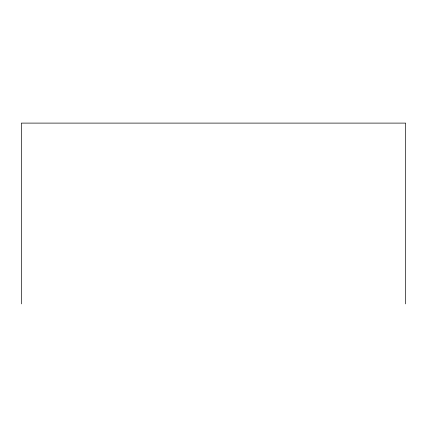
<?xml version="1.0" encoding="UTF-8"?>
<svg xmlns="http://www.w3.org/2000/svg" width="427" height="427" viewBox="0 0 427 427"><rect width="100%" height="100%" fill="white"/><g stroke="black" fill="none" stroke-linecap="round" stroke-linejoin="round"><path stroke-width="0.64" d="M405.65 303.896L405.65 123.104L21.35 123.104L21.35 303.896"/></g></svg>
